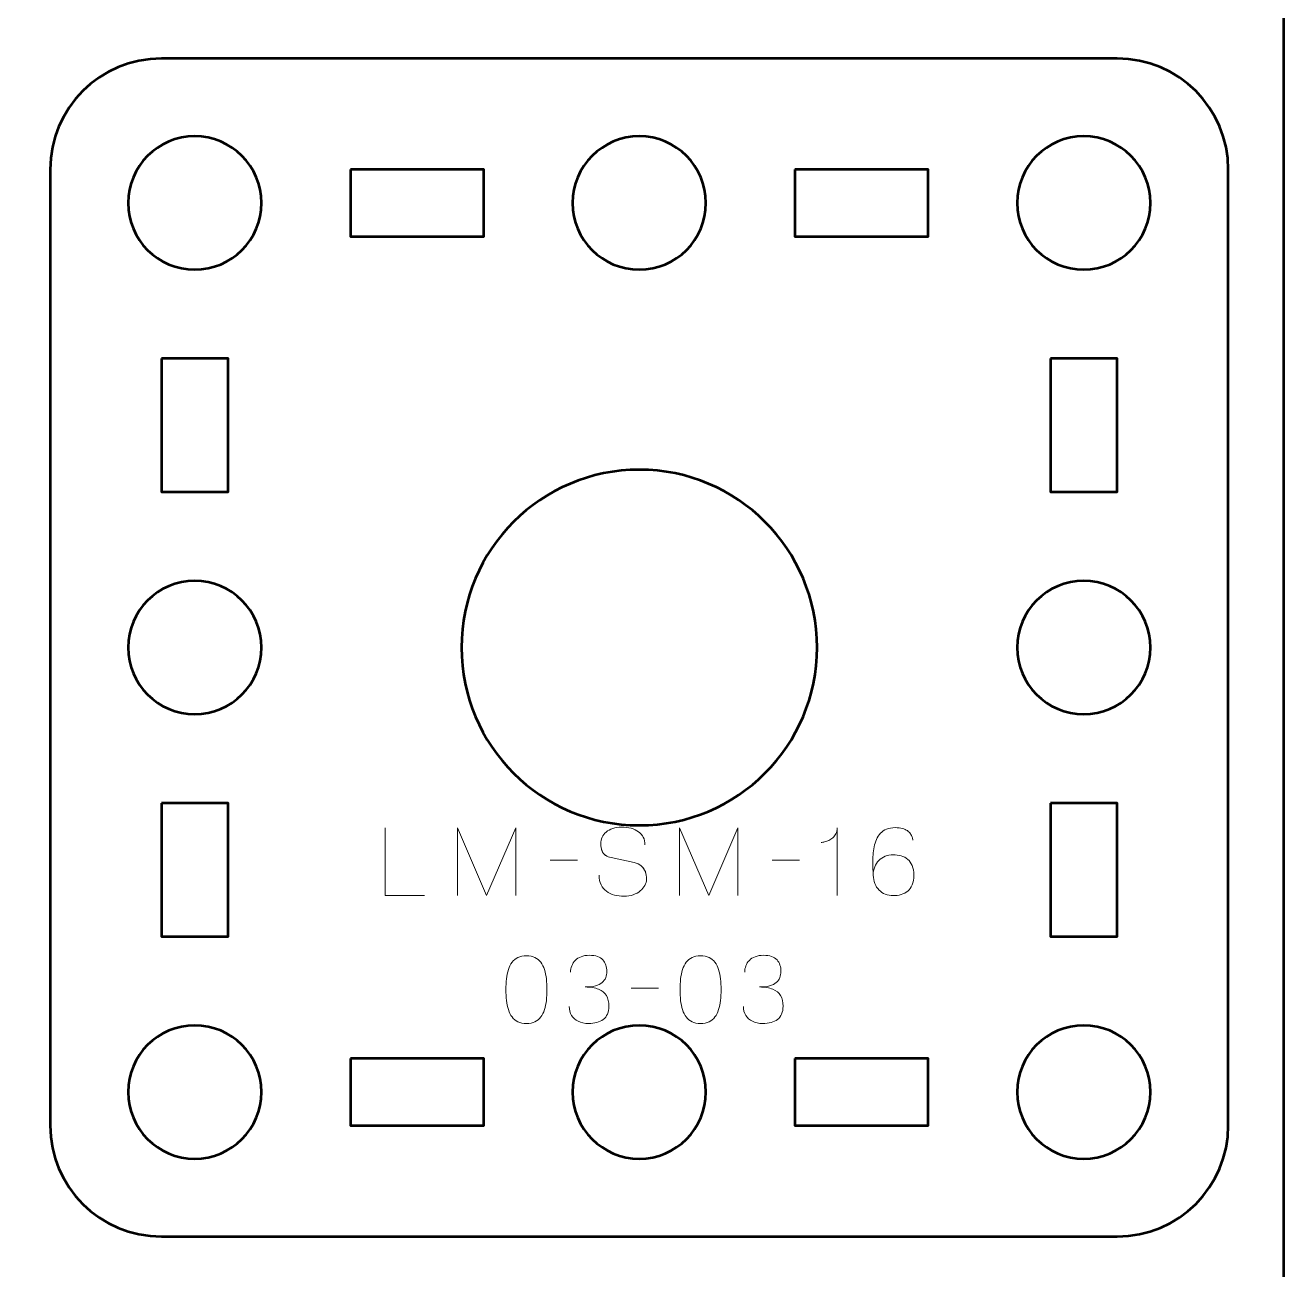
# Model space of a CAD drawing. Header units: centimetres. Extents: x -21 to 0, y -29.7 to 0.
# Drawn here: x -5.66 to 0, y -11.55 to -5.95 of the extents above; entities that cross this region are included whole.
import ezdxf

# ---------------------------------------------------------------- set-up
doc = ezdxf.new("R2010")
doc.units = ezdxf.units.CM
doc.header["$MEASUREMENT"] = 0
doc.layers.add('Layer 1', color=7, linetype='Continuous')

msp = doc.modelspace()

# ---------------------------------------------------------------- linework, layer by layer
at = {"layer": 'Layer 1', "color": 22, "lineweight": 53}
msp.add_open_spline([(-21.00003, -29.19995), (-21.00003, -29.19995), (-21.00003, -0.49992), (-21.00003, -0.49992), (-21.00003, -0.49992), (-21.00003, -0.22295), (-20.77694, 0.00004), (-20.49994, 0.00004), (-20.49994, 0.00004), (-20.49994, 0.00004), (-0.50008, 0.00004), (-0.50008, 0.00004), (-0.50008, 0.00004), (-0.22294, 0.00004), (0.00002, -0.22295), (0.00002, -0.49992), (0.00002, -0.49992), (0.00002, -0.49992), (0.00002, -29.19995), (0.00002, -29.19995), (0.00002, -29.19995), (0.00002, -29.47695), (-0.22294, -29.70004), (-0.50008, -29.70004), (-0.50008, -29.70004), (-0.50008, -29.70004), (-20.49994, -29.70004), (-20.49994, -29.70004), (-20.49994, -29.70004), (-20.77694, -29.70004), (-21.00003, -29.47695), (-21.00003, -29.19995)], degree=3, knots=[0, 0, 0, 0, 0.125, 0.125, 0.125, 0.125, 0.25, 0.25, 0.25, 0.25, 0.375, 0.375, 0.375, 0.375, 0.5, 0.5, 0.5, 0.5, 0.625, 0.625, 0.625, 0.625, 0.75, 0.75, 0.75, 0.75, 0.875, 0.875, 0.875, 0.875, 1, 1, 1, 1], dxfattribs=at)
at = {"layer": 'Layer 1', "color": 114, "lineweight": 53}
msp.add_open_spline([(-5.04995, -6.09994), (-5.04995, -6.09994), (-0.75006, -6.09994), (-0.75006, -6.09994), (-0.75006, -6.09994), (-0.47306, -6.09994), (-0.24996, -6.32303), (-0.24996, -6.60003), (-0.24996, -6.60003), (-0.24996, -6.60003), (-0.24996, -10.89989), (-0.24996, -10.89989), (-0.24996, -10.89989), (-0.24996, -11.17703), (-0.47306, -11.39999), (-0.75006, -11.39999), (-0.75006, -11.39999), (-0.75006, -11.39999), (-5.04995, -11.39999), (-5.04995, -11.39999), (-5.04995, -11.39999), (-5.32695, -11.39999), (-5.55005, -11.17703), (-5.55005, -10.89989), (-5.55005, -10.89989), (-5.55005, -10.89989), (-5.55005, -6.60003), (-5.55005, -6.60003), (-5.55005, -6.60003), (-5.55005, -6.32303), (-5.32695, -6.09994), (-5.04995, -6.09994)], degree=3, knots=[0, 0, 0, 0, 0.125, 0.125, 0.125, 0.125, 0.25, 0.25, 0.25, 0.25, 0.375, 0.375, 0.375, 0.375, 0.5, 0.5, 0.5, 0.5, 0.625, 0.625, 0.625, 0.625, 0.75, 0.75, 0.75, 0.75, 0.875, 0.875, 0.875, 0.875, 1, 1, 1, 1], dxfattribs=at)
at = {"layer": 'Layer 1', "lineweight": 53}
for points in [[(-4.59994, -6.74997), (-4.59994, -6.91574), (-4.73432, -7.04997), (-4.89995, -7.04997), (-4.89995, -7.04997), (-5.06572, -7.04997), (-5.19995, -6.91574), (-5.19995, -6.74997), (-5.19995, -6.74997), (-5.19995, -6.5843), (-5.06572, -6.44996), (-4.89995, -6.44996), (-4.89995, -6.44996), (-4.73432, -6.44996), (-4.59994, -6.5843), (-4.59994, -6.74997)], [(-2.60002, -6.74997), (-2.60002, -6.91574), (-2.73436, -7.04997), (-2.90001, -7.04997), (-2.90001, -7.04997), (-3.06564, -7.04997), (-3.20002, -6.91574), (-3.20002, -6.74997), (-3.20002, -6.74997), (-3.20002, -6.5843), (-3.06564, -6.44996), (-2.90001, -6.44996), (-2.90001, -6.44996), (-2.73436, -6.44996), (-2.60002, -6.5843), (-2.60002, -6.74997)], [(-0.60005, -6.74997), (-0.60005, -6.91574), (-0.73429, -7.04997), (-0.90006, -7.04997), (-0.90006, -7.04997), (-1.06572, -7.04997), (-1.20006, -6.91574), (-1.20006, -6.74997), (-1.20006, -6.74997), (-1.20006, -6.5843), (-1.06572, -6.44996), (-0.90006, -6.44996), (-0.90006, -6.44996), (-0.73429, -6.44996), (-0.60005, -6.5843), (-0.60005, -6.74997)], [(-4.20004, -6.60003), (-4.20004, -6.60003), (-3.60003, -6.60003), (-3.60003, -6.60003), (-3.60003, -6.60003), (-3.60003, -6.60003), (-3.60003, -6.90004), (-3.60003, -6.90004), (-3.60003, -6.90004), (-3.60003, -6.90004), (-4.20004, -6.90004), (-4.20004, -6.90004), (-4.20004, -6.90004), (-4.20004, -6.90004), (-4.20004, -6.60003), (-4.20004, -6.60003)], [(-2.19997, -6.60003), (-2.19997, -6.60003), (-1.59997, -6.60003), (-1.59997, -6.60003), (-1.59997, -6.60003), (-1.59997, -6.60003), (-1.59997, -6.90004), (-1.59997, -6.90004), (-1.59997, -6.90004), (-1.59997, -6.90004), (-2.19997, -6.90004), (-2.19997, -6.90004), (-2.19997, -6.90004), (-2.19997, -6.90004), (-2.19997, -6.60003), (-2.19997, -6.60003)], [(-5.05002, -7.44998), (-5.05002, -7.44998), (-4.75002, -7.44998), (-4.75002, -7.44998), (-4.75002, -7.44998), (-4.75002, -7.44998), (-4.75002, -8.04999), (-4.75002, -8.04999), (-4.75002, -8.04999), (-4.75002, -8.04999), (-5.05002, -8.04999), (-5.05002, -8.04999), (-5.05002, -8.04999), (-5.05002, -8.04999), (-5.05002, -7.44998), (-5.05002, -7.44998)], [(-1.04999, -7.44998), (-1.04999, -7.44998), (-0.74998, -7.44998), (-0.74998, -7.44998), (-0.74998, -7.44998), (-0.74998, -7.44998), (-0.74998, -8.04999), (-0.74998, -8.04999), (-0.74998, -8.04999), (-0.74998, -8.04999), (-1.04999, -8.04999), (-1.04999, -8.04999), (-1.04999, -8.04999), (-1.04999, -8.04999), (-1.04999, -7.44998), (-1.04999, -7.44998)], [(-2.10001, -8.75003), (-2.10001, -9.19171), (-2.45825, -9.55003), (-2.90001, -9.55003), (-2.90001, -9.55003), (-3.34169, -9.55003), (-3.70003, -9.19171), (-3.70003, -8.75003), (-3.70003, -8.75003), (-3.70003, -8.30798), (-3.34169, -7.95003), (-2.90001, -7.95003), (-2.90001, -7.95003), (-2.45825, -7.95003), (-2.10001, -8.30798), (-2.10001, -8.75003)], [(-4.59994, -8.75004), (-4.59994, -8.91567), (-4.73432, -9.05004), (-4.89995, -9.05004), (-4.89995, -9.05004), (-5.06572, -9.05004), (-5.19995, -8.91567), (-5.19995, -8.75004), (-5.19995, -8.75004), (-5.19995, -8.58427), (-5.06572, -8.45004), (-4.89995, -8.45004), (-4.89995, -8.45004), (-4.73432, -8.45004), (-4.59994, -8.58427), (-4.59994, -8.75004)], [(-0.60005, -8.75004), (-0.60005, -8.91567), (-0.73429, -9.05004), (-0.90006, -9.05004), (-0.90006, -9.05004), (-1.06572, -9.05004), (-1.20006, -8.91567), (-1.20006, -8.75004), (-1.20006, -8.75004), (-1.20006, -8.58427), (-1.06572, -8.45004), (-0.90006, -8.45004), (-0.90006, -8.45004), (-0.73429, -8.45004), (-0.60005, -8.58427), (-0.60005, -8.75004)], [(-5.05002, -9.44995), (-5.05002, -9.44995), (-4.75002, -9.44995), (-4.75002, -9.44995), (-4.75002, -9.44995), (-4.75002, -9.44995), (-4.75002, -10.04995), (-4.75002, -10.04995), (-4.75002, -10.04995), (-4.75002, -10.04995), (-5.05002, -10.04995), (-5.05002, -10.04995), (-5.05002, -10.04995), (-5.05002, -10.04995), (-5.05002, -9.44995), (-5.05002, -9.44995)], [(-1.04999, -9.44995), (-1.04999, -9.44995), (-0.74998, -9.44995), (-0.74998, -9.44995), (-0.74998, -9.44995), (-0.74998, -9.44995), (-0.74998, -10.04995), (-0.74998, -10.04995), (-0.74998, -10.04995), (-0.74998, -10.04995), (-1.04999, -10.04995), (-1.04999, -10.04995), (-1.04999, -10.04995), (-1.04999, -10.04995), (-1.04999, -9.44995), (-1.04999, -9.44995)], [(-4.59994, -10.74997), (-4.59994, -10.91563), (-4.73432, -11.04996), (-4.89995, -11.04996), (-4.89995, -11.04996), (-5.06572, -11.04996), (-5.19995, -10.91563), (-5.19995, -10.74997), (-5.19995, -10.74997), (-5.19995, -10.58434), (-5.06572, -10.44997), (-4.89995, -10.44997), (-4.89995, -10.44997), (-4.73432, -10.44997), (-4.59994, -10.58434), (-4.59994, -10.74997)], [(-2.60002, -10.74997), (-2.60002, -10.91563), (-2.73436, -11.04996), (-2.90001, -11.04996), (-2.90001, -11.04996), (-3.06564, -11.04996), (-3.20002, -10.91563), (-3.20002, -10.74997), (-3.20002, -10.74997), (-3.20002, -10.58434), (-3.06564, -10.44997), (-2.90001, -10.44997), (-2.90001, -10.44997), (-2.73436, -10.44997), (-2.60002, -10.58434), (-2.60002, -10.74997)], [(-0.60005, -10.74997), (-0.60005, -10.91563), (-0.73429, -11.04996), (-0.90006, -11.04996), (-0.90006, -11.04996), (-1.06572, -11.04996), (-1.20006, -10.91563), (-1.20006, -10.74997), (-1.20006, -10.74997), (-1.20006, -10.58434), (-1.06572, -10.44997), (-0.90006, -10.44997), (-0.90006, -10.44997), (-0.73429, -10.44997), (-0.60005, -10.58434), (-0.60005, -10.74997)], [(-4.20004, -10.5999), (-4.20004, -10.5999), (-3.60003, -10.5999), (-3.60003, -10.5999), (-3.60003, -10.5999), (-3.60003, -10.5999), (-3.60003, -10.89989), (-3.60003, -10.89989), (-3.60003, -10.89989), (-3.60003, -10.89989), (-4.20004, -10.89989), (-4.20004, -10.89989), (-4.20004, -10.89989), (-4.20004, -10.89989), (-4.20004, -10.5999), (-4.20004, -10.5999)], [(-2.19997, -10.5999), (-2.19997, -10.5999), (-1.59997, -10.5999), (-1.59997, -10.5999), (-1.59997, -10.5999), (-1.59997, -10.5999), (-1.59997, -10.89989), (-1.59997, -10.89989), (-1.59997, -10.89989), (-1.59997, -10.89989), (-2.19997, -10.89989), (-2.19997, -10.89989), (-2.19997, -10.89989), (-2.19997, -10.89989), (-2.19997, -10.5999), (-2.19997, -10.5999)]]:
    msp.add_open_spline(points, degree=3, knots=[0, 0, 0, 0, 0.25, 0.25, 0.25, 0.25, 0.5, 0.5, 0.5, 0.5, 0.75, 0.75, 0.75, 0.75, 1, 1, 1, 1], dxfattribs=at)
at = {"layer": 'Layer 1', "color": 30, "lineweight": 9}
for points, knots in [([(-3.86563, -9.8664), (-3.86563, -9.8664), (-4.04385, -9.8664), (-4.04385, -9.8664), (-4.04385, -9.8664), (-4.04385, -9.8664), (-4.04385, -9.56118), (-4.04385, -9.56118), (-4.04385, -9.56118), (-4.04385, -9.56118), (-4.04385, -9.8664), (-4.04385, -9.8664), (-4.04385, -9.8664), (-4.04385, -9.8664), (-3.86563, -9.8664), (-3.86563, -9.8664)], [0, 0, 0, 0, 0.25, 0.25, 0.25, 0.25, 0.5, 0.5, 0.5, 0.5, 0.75, 0.75, 0.75, 0.75, 1, 1, 1, 1]), ([(-3.71789, -9.8664), (-3.71789, -9.8664), (-3.71789, -9.56118), (-3.71789, -9.56118), (-3.71789, -9.56118), (-3.71789, -9.56118), (-3.58666, -9.8664), (-3.58666, -9.8664), (-3.58666, -9.8664), (-3.58666, -9.8664), (-3.455, -9.56118), (-3.455, -9.56118), (-3.455, -9.56118), (-3.455, -9.56118), (-3.455, -9.8664), (-3.455, -9.8664), (-3.455, -9.8664), (-3.455, -9.8664), (-3.455, -9.56118), (-3.455, -9.56118), (-3.455, -9.56118), (-3.455, -9.56118), (-3.58666, -9.8664), (-3.58666, -9.8664), (-3.58666, -9.8664), (-3.58666, -9.8664), (-3.71789, -9.56118), (-3.71789, -9.56118), (-3.71789, -9.56118), (-3.71789, -9.56118), (-3.71789, -9.8664), (-3.71789, -9.8664)], [0, 0, 0, 0, 0.125, 0.125, 0.125, 0.125, 0.25, 0.25, 0.25, 0.25, 0.375, 0.375, 0.375, 0.375, 0.5, 0.5, 0.5, 0.5, 0.625, 0.625, 0.625, 0.625, 0.75, 0.75, 0.75, 0.75, 0.875, 0.875, 0.875, 0.875, 1, 1, 1, 1]), ([(-3.08078, -9.77411), (-3.08064, -9.79098), (-3.07768, -9.80544), (-3.07175, -9.81751), (-3.07175, -9.81751), (-3.06589, -9.8295), (-3.05771, -9.83931), (-3.04741, -9.84693), (-3.04741, -9.84693), (-3.03704, -9.85448), (-3.02511, -9.86005), (-3.01164, -9.86365), (-3.01164, -9.86365), (-2.99823, -9.86718), (-2.98384, -9.86894), (-2.9686, -9.86894), (-2.9686, -9.86894), (-2.95322, -9.86887), (-2.93939, -9.86661), (-2.92704, -9.86231), (-2.92704, -9.86231), (-2.91476, -9.858), (-2.90425, -9.85222), (-2.89543, -9.84495), (-2.89543, -9.84495), (-2.88668, -9.83768), (-2.87991, -9.82957), (-2.87511, -9.82054), (-2.87511, -9.82054), (-2.87031, -9.81151), (-2.86777, -9.80227), (-2.86742, -9.79274), (-2.86742, -9.79274), (-2.867, -9.78025), (-2.86883, -9.76882), (-2.87285, -9.75852), (-2.87285, -9.75852), (-2.87688, -9.74822), (-2.88309, -9.73961), (-2.89148, -9.73256), (-2.89148, -9.73256), (-2.89981, -9.7255), (-2.91032, -9.72056), (-2.92288, -9.71781), (-2.92288, -9.71781), (-2.92288, -9.71781), (-3.02659, -9.69537), (-3.02659, -9.69537), (-3.02659, -9.69537), (-3.03633, -9.69333), (-3.04473, -9.68987), (-3.05164, -9.68507), (-3.05164, -9.68507), (-3.05856, -9.68021), (-3.06392, -9.6735), (-3.06759, -9.66489), (-3.06759, -9.66489), (-3.07126, -9.65636), (-3.07316, -9.64549), (-3.07316, -9.6323), (-3.07316, -9.6323), (-3.07316, -9.62228), (-3.07111, -9.61283), (-3.06695, -9.60394), (-3.06695, -9.60394), (-3.06286, -9.59505), (-3.05679, -9.58721), (-3.04882, -9.5803), (-3.04882, -9.5803), (-3.04085, -9.57346), (-3.03097, -9.56809), (-3.01926, -9.56421), (-3.01926, -9.56421), (-3.00747, -9.56026), (-2.994, -9.55829), (-2.97876, -9.55822), (-2.97876, -9.55822), (-2.96345, -9.55822), (-2.94941, -9.55998), (-2.93657, -9.56351), (-2.93657, -9.56351), (-2.9238, -9.56704), (-2.91272, -9.57212), (-2.90341, -9.57889), (-2.90341, -9.57889), (-2.89409, -9.58566), (-2.8869, -9.59399), (-2.88196, -9.60372), (-2.88196, -9.60372), (-2.87702, -9.61353), (-2.87469, -9.62475), (-2.87504, -9.63738), (-2.87504, -9.63738), (-2.87469, -9.62475), (-2.87702, -9.61353), (-2.88196, -9.60372), (-2.88196, -9.60372), (-2.8869, -9.59399), (-2.89409, -9.58566), (-2.90341, -9.57889), (-2.90341, -9.57889), (-2.91272, -9.57212), (-2.9238, -9.56704), (-2.93657, -9.56351), (-2.93657, -9.56351), (-2.94941, -9.55998), (-2.96345, -9.55822), (-2.97876, -9.55822), (-2.97876, -9.55822), (-2.994, -9.55829), (-3.00747, -9.56026), (-3.01926, -9.56421), (-3.01926, -9.56421), (-3.03097, -9.56809), (-3.04085, -9.57346), (-3.04882, -9.5803), (-3.04882, -9.5803), (-3.05679, -9.58721), (-3.06286, -9.59505), (-3.06695, -9.60394), (-3.06695, -9.60394), (-3.07111, -9.61283), (-3.07316, -9.62228), (-3.07316, -9.6323), (-3.07316, -9.6323), (-3.07316, -9.64549), (-3.07133, -9.65636), (-3.0678, -9.66482), (-3.0678, -9.66482), (-3.0642, -9.67336), (-3.05891, -9.67999), (-3.05199, -9.68486), (-3.05199, -9.68486), (-3.04508, -9.68966), (-3.03661, -9.69319), (-3.02659, -9.69537), (-3.02659, -9.69537), (-3.02659, -9.69537), (-2.92288, -9.71781), (-2.92288, -9.71781), (-2.92288, -9.71781), (-2.91004, -9.72056), (-2.89945, -9.7255), (-2.89113, -9.73256), (-2.89113, -9.73256), (-2.88273, -9.73961), (-2.87659, -9.74822), (-2.87264, -9.75852), (-2.87264, -9.75852), (-2.86876, -9.76882), (-2.867, -9.78025), (-2.86742, -9.79274), (-2.86742, -9.79274), (-2.86777, -9.80227), (-2.87031, -9.81151), (-2.87511, -9.82054), (-2.87511, -9.82054), (-2.87991, -9.82957), (-2.88668, -9.83768), (-2.89543, -9.84495), (-2.89543, -9.84495), (-2.90425, -9.85222), (-2.91476, -9.858), (-2.92704, -9.86231), (-2.92704, -9.86231), (-2.93939, -9.86661), (-2.95322, -9.86887), (-2.9686, -9.86894), (-2.9686, -9.86894), (-2.98384, -9.86894), (-2.99823, -9.86718), (-3.01164, -9.86365), (-3.01164, -9.86365), (-3.02511, -9.86005), (-3.03704, -9.85448), (-3.04741, -9.84693), (-3.04741, -9.84693), (-3.05771, -9.83931), (-3.06589, -9.8295), (-3.07175, -9.81751), (-3.07175, -9.81751), (-3.07768, -9.80544), (-3.08064, -9.79098), (-3.08078, -9.77411)], [0, 0, 0, 0, 0.0217391, 0.0217391, 0.0217391, 0.0217391, 0.0434783, 0.0434783, 0.0434783, 0.0434783, 0.0652174, 0.0652174, 0.0652174, 0.0652174, 0.0869565, 0.0869565, 0.0869565, 0.0869565, 0.1086957, 0.1086957, 0.1086957, 0.1086957, 0.1304348, 0.1304348, 0.1304348, 0.1304348, 0.1521739, 0.1521739, 0.1521739, 0.1521739, 0.173913, 0.173913, 0.173913, 0.173913, 0.1956522, 0.1956522, 0.1956522, 0.1956522, 0.2173913, 0.2173913, 0.2173913, 0.2173913, 0.2391304, 0.2391304, 0.2391304, 0.2391304, 0.2608696, 0.2608696, 0.2608696, 0.2608696, 0.2826087, 0.2826087, 0.2826087, 0.2826087, 0.3043478, 0.3043478, 0.3043478, 0.3043478, 0.326087, 0.326087, 0.326087, 0.326087, 0.3478261, 0.3478261, 0.3478261, 0.3478261, 0.3695652, 0.3695652, 0.3695652, 0.3695652, 0.3913043, 0.3913043, 0.3913043, 0.3913043, 0.4130435, 0.4130435, 0.4130435, 0.4130435, 0.4347826, 0.4347826, 0.4347826, 0.4347826, 0.4565217, 0.4565217, 0.4565217, 0.4565217, 0.4782609, 0.4782609, 0.4782609, 0.4782609, 0.5, 0.5, 0.5, 0.5, 0.5217391, 0.5217391, 0.5217391, 0.5217391, 0.5434783, 0.5434783, 0.5434783, 0.5434783, 0.5652174, 0.5652174, 0.5652174, 0.5652174, 0.5869565, 0.5869565, 0.5869565, 0.5869565, 0.6086957, 0.6086957, 0.6086957, 0.6086957, 0.6304348, 0.6304348, 0.6304348, 0.6304348, 0.6521739, 0.6521739, 0.6521739, 0.6521739, 0.673913, 0.673913, 0.673913, 0.673913, 0.6956522, 0.6956522, 0.6956522, 0.6956522, 0.7173913, 0.7173913, 0.7173913, 0.7173913, 0.7391304, 0.7391304, 0.7391304, 0.7391304, 0.7608696, 0.7608696, 0.7608696, 0.7608696, 0.7826087, 0.7826087, 0.7826087, 0.7826087, 0.8043478, 0.8043478, 0.8043478, 0.8043478, 0.826087, 0.826087, 0.826087, 0.826087, 0.8478261, 0.8478261, 0.8478261, 0.8478261, 0.8695652, 0.8695652, 0.8695652, 0.8695652, 0.8913043, 0.8913043, 0.8913043, 0.8913043, 0.9130435, 0.9130435, 0.9130435, 0.9130435, 0.9347826, 0.9347826, 0.9347826, 0.9347826, 0.9565217, 0.9565217, 0.9565217, 0.9565217, 0.9782609, 0.9782609, 0.9782609, 0.9782609, 1, 1, 1, 1]), ([(-2.71883, -9.8664), (-2.71883, -9.8664), (-2.71883, -9.56118), (-2.71883, -9.56118), (-2.71883, -9.56118), (-2.71883, -9.56118), (-2.5876, -9.8664), (-2.5876, -9.8664), (-2.5876, -9.8664), (-2.5876, -9.8664), (-2.45594, -9.56118), (-2.45594, -9.56118), (-2.45594, -9.56118), (-2.45594, -9.56118), (-2.45594, -9.8664), (-2.45594, -9.8664), (-2.45594, -9.8664), (-2.45594, -9.8664), (-2.45594, -9.56118), (-2.45594, -9.56118), (-2.45594, -9.56118), (-2.45594, -9.56118), (-2.5876, -9.8664), (-2.5876, -9.8664), (-2.5876, -9.8664), (-2.5876, -9.8664), (-2.71883, -9.56118), (-2.71883, -9.56118), (-2.71883, -9.56118), (-2.71883, -9.56118), (-2.71883, -9.8664), (-2.71883, -9.8664)], [0, 0, 0, 0, 0.125, 0.125, 0.125, 0.125, 0.25, 0.25, 0.25, 0.25, 0.375, 0.375, 0.375, 0.375, 0.5, 0.5, 0.5, 0.5, 0.625, 0.625, 0.625, 0.625, 0.75, 0.75, 0.75, 0.75, 0.875, 0.875, 0.875, 0.875, 1, 1, 1, 1]), ([(-2.00975, -9.8664), (-2.00975, -9.8664), (-2.00975, -9.56118), (-2.00975, -9.56118), (-2.00975, -9.56118), (-2.00982, -9.57155), (-2.01166, -9.58044), (-2.01519, -9.58785), (-2.01519, -9.58785), (-2.01864, -9.59533), (-2.02323, -9.60147), (-2.02887, -9.6064), (-2.02887, -9.6064), (-2.03452, -9.61134), (-2.04059, -9.61529), (-2.04708, -9.61826), (-2.04708, -9.61826), (-2.05357, -9.62115), (-2.05985, -9.62334), (-2.06592, -9.62468), (-2.06592, -9.62468), (-2.07205, -9.62609), (-2.07728, -9.62694), (-2.08172, -9.62722), (-2.08172, -9.62722), (-2.07728, -9.62694), (-2.07205, -9.62609), (-2.06592, -9.62468), (-2.06592, -9.62468), (-2.05985, -9.62334), (-2.05357, -9.62115), (-2.04708, -9.61826), (-2.04708, -9.61826), (-2.04059, -9.61529), (-2.03452, -9.61134), (-2.02887, -9.6064), (-2.02887, -9.6064), (-2.02323, -9.60147), (-2.01864, -9.59533), (-2.01519, -9.58785), (-2.01519, -9.58785), (-2.01166, -9.58044), (-2.00982, -9.57155), (-2.00975, -9.56118), (-2.00975, -9.56118), (-2.00975, -9.56118), (-2.00975, -9.8664), (-2.00975, -9.8664)], [0, 0, 0, 0, 0.0833333, 0.0833333, 0.0833333, 0.0833333, 0.1666667, 0.1666667, 0.1666667, 0.1666667, 0.25, 0.25, 0.25, 0.25, 0.3333333, 0.3333333, 0.3333333, 0.3333333, 0.4166667, 0.4166667, 0.4166667, 0.4166667, 0.5, 0.5, 0.5, 0.5, 0.5833333, 0.5833333, 0.5833333, 0.5833333, 0.6666667, 0.6666667, 0.6666667, 0.6666667, 0.75, 0.75, 0.75, 0.75, 0.8333333, 0.8333333, 0.8333333, 0.8333333, 0.9166667, 0.9166667, 0.9166667, 0.9166667, 1, 1, 1, 1]), ([(-1.84762, -9.77454), (-1.84755, -9.76071), (-1.8453, -9.74822), (-1.84078, -9.73693), (-1.84078, -9.73693), (-1.83634, -9.72571), (-1.83006, -9.71605), (-1.82194, -9.70793), (-1.82194, -9.70793), (-1.8139, -9.69989), (-1.80437, -9.69368), (-1.79351, -9.68931), (-1.79351, -9.68931), (-1.78264, -9.68493), (-1.77072, -9.68275), (-1.75788, -9.68267), (-1.75788, -9.68267), (-1.74497, -9.6826), (-1.7329, -9.68423), (-1.72168, -9.68747), (-1.72168, -9.68747), (-1.71046, -9.69065), (-1.70066, -9.69587), (-1.69212, -9.70307), (-1.69212, -9.70307), (-1.68358, -9.71019), (-1.67688, -9.71965), (-1.67208, -9.73143), (-1.67208, -9.73143), (-1.66729, -9.74321), (-1.66482, -9.75753), (-1.66475, -9.77454), (-1.66475, -9.77454), (-1.66482, -9.79154), (-1.66729, -9.80586), (-1.67208, -9.81765), (-1.67208, -9.81765), (-1.67688, -9.82943), (-1.68358, -9.83888), (-1.69212, -9.84601), (-1.69212, -9.84601), (-1.70066, -9.85321), (-1.71046, -9.85843), (-1.72168, -9.8616), (-1.72168, -9.8616), (-1.7329, -9.86485), (-1.74497, -9.86647), (-1.75788, -9.8664), (-1.75788, -9.8664), (-1.77072, -9.86633), (-1.7825, -9.86414), (-1.7933, -9.85977), (-1.7933, -9.85977), (-1.80402, -9.85539), (-1.81333, -9.84918), (-1.82131, -9.84107), (-1.82131, -9.84107), (-1.82928, -9.83303), (-1.83556, -9.82336), (-1.84007, -9.81207), (-1.84007, -9.81207), (-1.84466, -9.80085), (-1.84713, -9.78837), (-1.84762, -9.77454), (-1.84762, -9.77454), (-1.84791, -9.76755), (-1.84826, -9.75923), (-1.84875, -9.74956), (-1.84875, -9.74956), (-1.84925, -9.73982), (-1.84953, -9.72924), (-1.8496, -9.71788), (-1.8496, -9.71788), (-1.84967, -9.70645), (-1.84932, -9.69467), (-1.8484, -9.6826), (-1.8484, -9.6826), (-1.84755, -9.67047), (-1.84586, -9.65854), (-1.84339, -9.64676), (-1.84339, -9.64676), (-1.84092, -9.63505), (-1.83739, -9.62397), (-1.83274, -9.6136), (-1.83274, -9.6136), (-1.82808, -9.60323), (-1.82208, -9.59406), (-1.81467, -9.58608), (-1.81467, -9.58608), (-1.8072, -9.57811), (-1.79809, -9.57183), (-1.7873, -9.56725), (-1.7873, -9.56725), (-1.7765, -9.56273), (-1.76373, -9.5604), (-1.74899, -9.56033), (-1.74899, -9.56033), (-1.73615, -9.5604), (-1.72528, -9.56167), (-1.71625, -9.56414), (-1.71625, -9.56414), (-1.70722, -9.56661), (-1.69981, -9.56993), (-1.69388, -9.57402), (-1.69388, -9.57402), (-1.68803, -9.57818), (-1.68337, -9.5827), (-1.67999, -9.58771), (-1.67999, -9.58771), (-1.6766, -9.59265), (-1.67406, -9.59766), (-1.67251, -9.60267), (-1.67251, -9.60267), (-1.67088, -9.60767), (-1.66983, -9.61233), (-1.6694, -9.61664), (-1.6694, -9.61664), (-1.66983, -9.61233), (-1.67088, -9.60767), (-1.67251, -9.60267), (-1.67251, -9.60267), (-1.67406, -9.59766), (-1.6766, -9.59265), (-1.67999, -9.58771), (-1.67999, -9.58771), (-1.68337, -9.5827), (-1.68803, -9.57818), (-1.69388, -9.57402), (-1.69388, -9.57402), (-1.69981, -9.56993), (-1.70722, -9.56661), (-1.71625, -9.56414), (-1.71625, -9.56414), (-1.72528, -9.56167), (-1.73615, -9.5604), (-1.74899, -9.56033), (-1.74899, -9.56033), (-1.76373, -9.5604), (-1.7765, -9.56273), (-1.7873, -9.56725), (-1.7873, -9.56725), (-1.79809, -9.57183), (-1.8072, -9.57811), (-1.81467, -9.58608), (-1.81467, -9.58608), (-1.82208, -9.59406), (-1.82808, -9.60323), (-1.83274, -9.6136), (-1.83274, -9.6136), (-1.83739, -9.62397), (-1.84092, -9.63505), (-1.84339, -9.64676), (-1.84339, -9.64676), (-1.84586, -9.65854), (-1.84755, -9.67047), (-1.8484, -9.6826), (-1.8484, -9.6826), (-1.84932, -9.69467), (-1.84967, -9.70645), (-1.8496, -9.71788), (-1.8496, -9.71788), (-1.84953, -9.72924), (-1.84925, -9.73982), (-1.84875, -9.74956), (-1.84875, -9.74956), (-1.84826, -9.75923), (-1.84791, -9.76755), (-1.84762, -9.77454), (-1.84762, -9.77454), (-1.84713, -9.78837), (-1.84466, -9.80085), (-1.84007, -9.81207), (-1.84007, -9.81207), (-1.83556, -9.82336), (-1.82928, -9.83303), (-1.82131, -9.84107), (-1.82131, -9.84107), (-1.81333, -9.84918), (-1.80402, -9.85539), (-1.7933, -9.85977), (-1.7933, -9.85977), (-1.7825, -9.86414), (-1.77072, -9.86633), (-1.75788, -9.8664), (-1.75788, -9.8664), (-1.74497, -9.86647), (-1.7329, -9.86485), (-1.72168, -9.8616), (-1.72168, -9.8616), (-1.71046, -9.85843), (-1.70066, -9.85321), (-1.69212, -9.84601), (-1.69212, -9.84601), (-1.68358, -9.83888), (-1.67688, -9.82943), (-1.67208, -9.81765), (-1.67208, -9.81765), (-1.66729, -9.80586), (-1.66482, -9.79154), (-1.66475, -9.77454), (-1.66475, -9.77454), (-1.66482, -9.75753), (-1.66729, -9.74321), (-1.67208, -9.73143), (-1.67208, -9.73143), (-1.67688, -9.71965), (-1.68358, -9.71019), (-1.69212, -9.70307), (-1.69212, -9.70307), (-1.70066, -9.69587), (-1.71046, -9.69065), (-1.72168, -9.68747), (-1.72168, -9.68747), (-1.7329, -9.68423), (-1.74497, -9.6826), (-1.75788, -9.68267), (-1.75788, -9.68267), (-1.77072, -9.68275), (-1.78264, -9.68493), (-1.79351, -9.68931), (-1.79351, -9.68931), (-1.80437, -9.69368), (-1.8139, -9.69989), (-1.82194, -9.70793), (-1.82194, -9.70793), (-1.83006, -9.71605), (-1.83634, -9.72571), (-1.84078, -9.73693), (-1.84078, -9.73693), (-1.8453, -9.74822), (-1.84755, -9.76071), (-1.84762, -9.77454)], [0, 0, 0, 0, 0.0172414, 0.0172414, 0.0172414, 0.0172414, 0.0344828, 0.0344828, 0.0344828, 0.0344828, 0.0517241, 0.0517241, 0.0517241, 0.0517241, 0.0689655, 0.0689655, 0.0689655, 0.0689655, 0.0862069, 0.0862069, 0.0862069, 0.0862069, 0.1034483, 0.1034483, 0.1034483, 0.1034483, 0.1206897, 0.1206897, 0.1206897, 0.1206897, 0.137931, 0.137931, 0.137931, 0.137931, 0.1551724, 0.1551724, 0.1551724, 0.1551724, 0.1724138, 0.1724138, 0.1724138, 0.1724138, 0.1896552, 0.1896552, 0.1896552, 0.1896552, 0.2068966, 0.2068966, 0.2068966, 0.2068966, 0.2241379, 0.2241379, 0.2241379, 0.2241379, 0.2413793, 0.2413793, 0.2413793, 0.2413793, 0.2586207, 0.2586207, 0.2586207, 0.2586207, 0.2758621, 0.2758621, 0.2758621, 0.2758621, 0.2931034, 0.2931034, 0.2931034, 0.2931034, 0.3103448, 0.3103448, 0.3103448, 0.3103448, 0.3275862, 0.3275862, 0.3275862, 0.3275862, 0.3448276, 0.3448276, 0.3448276, 0.3448276, 0.362069, 0.362069, 0.362069, 0.362069, 0.3793103, 0.3793103, 0.3793103, 0.3793103, 0.3965517, 0.3965517, 0.3965517, 0.3965517, 0.4137931, 0.4137931, 0.4137931, 0.4137931, 0.4310345, 0.4310345, 0.4310345, 0.4310345, 0.4482759, 0.4482759, 0.4482759, 0.4482759, 0.4655172, 0.4655172, 0.4655172, 0.4655172, 0.4827586, 0.4827586, 0.4827586, 0.4827586, 0.5, 0.5, 0.5, 0.5, 0.5172414, 0.5172414, 0.5172414, 0.5172414, 0.5344828, 0.5344828, 0.5344828, 0.5344828, 0.5517241, 0.5517241, 0.5517241, 0.5517241, 0.5689655, 0.5689655, 0.5689655, 0.5689655, 0.5862069, 0.5862069, 0.5862069, 0.5862069, 0.6034483, 0.6034483, 0.6034483, 0.6034483, 0.6206897, 0.6206897, 0.6206897, 0.6206897, 0.637931, 0.637931, 0.637931, 0.637931, 0.6551724, 0.6551724, 0.6551724, 0.6551724, 0.6724138, 0.6724138, 0.6724138, 0.6724138, 0.6896552, 0.6896552, 0.6896552, 0.6896552, 0.7068966, 0.7068966, 0.7068966, 0.7068966, 0.7241379, 0.7241379, 0.7241379, 0.7241379, 0.7413793, 0.7413793, 0.7413793, 0.7413793, 0.7586207, 0.7586207, 0.7586207, 0.7586207, 0.7758621, 0.7758621, 0.7758621, 0.7758621, 0.7931034, 0.7931034, 0.7931034, 0.7931034, 0.8103448, 0.8103448, 0.8103448, 0.8103448, 0.8275862, 0.8275862, 0.8275862, 0.8275862, 0.8448276, 0.8448276, 0.8448276, 0.8448276, 0.862069, 0.862069, 0.862069, 0.862069, 0.8793103, 0.8793103, 0.8793103, 0.8793103, 0.8965517, 0.8965517, 0.8965517, 0.8965517, 0.9137931, 0.9137931, 0.9137931, 0.9137931, 0.9310345, 0.9310345, 0.9310345, 0.9310345, 0.9482759, 0.9482759, 0.9482759, 0.9482759, 0.9655172, 0.9655172, 0.9655172, 0.9655172, 0.9827586, 0.9827586, 0.9827586, 0.9827586, 1, 1, 1, 1]), ([(-3.30091, -9.7068), (-3.30091, -9.7068), (-3.17772, -9.7068), (-3.17772, -9.7068), (-3.17772, -9.7068), (-3.17772, -9.7068), (-3.30091, -9.7068), (-3.30091, -9.7068)], [0, 0, 0, 0, 0.5, 0.5, 0.5, 0.5, 1, 1, 1, 1]), ([(-2.30185, -9.7068), (-2.30185, -9.7068), (-2.17866, -9.7068), (-2.17866, -9.7068), (-2.17866, -9.7068), (-2.17866, -9.7068), (-2.30185, -9.7068), (-2.30185, -9.7068)], [0, 0, 0, 0, 0.5, 0.5, 0.5, 0.5, 1, 1, 1, 1]), ([(-3.21519, -10.36509), (-3.21512, -10.38033), (-3.21159, -10.39359), (-3.20461, -10.40509), (-3.20461, -10.40509), (-3.19762, -10.41652), (-3.18767, -10.42548), (-3.17469, -10.4319), (-3.17469, -10.4319), (-3.16171, -10.43832), (-3.14612, -10.44157), (-3.12798, -10.44171), (-3.12798, -10.44171), (-3.11437, -10.44171), (-3.10202, -10.4403), (-3.0908, -10.43734), (-3.0908, -10.43734), (-3.07965, -10.43437), (-3.07006, -10.42979), (-3.06194, -10.42351), (-3.06194, -10.42351), (-3.05383, -10.41723), (-3.04762, -10.40911), (-3.04318, -10.39924), (-3.04318, -10.39924), (-3.0388, -10.38929), (-3.03662, -10.37736), (-3.03655, -10.36339), (-3.03655, -10.36339), (-3.03647, -10.34477), (-3.04028, -10.32903), (-3.04783, -10.31626), (-3.04783, -10.31626), (-3.05538, -10.30349), (-3.0671, -10.2939), (-3.08283, -10.28734), (-3.08283, -10.28734), (-3.09856, -10.28077), (-3.11874, -10.27746), (-3.14322, -10.27746), (-3.14322, -10.27746), (-3.12495, -10.27753), (-3.10964, -10.27584), (-3.09715, -10.27238), (-3.09715, -10.27238), (-3.08473, -10.26892), (-3.07479, -10.26405), (-3.06731, -10.2577), (-3.06731, -10.2577), (-3.05983, -10.25142), (-3.0544, -10.24394), (-3.05115, -10.23534), (-3.05115, -10.23534), (-3.04783, -10.2268), (-3.04621, -10.21742), (-3.04628, -10.20719), (-3.04628, -10.20719), (-3.04621, -10.19695), (-3.04762, -10.1875), (-3.05044, -10.17875), (-3.05044, -10.17875), (-3.0532, -10.17), (-3.05771, -10.16231), (-3.06385, -10.15575), (-3.06385, -10.15575), (-3.06999, -10.14919), (-3.0781, -10.14404), (-3.08805, -10.14037), (-3.08805, -10.14037), (-3.09807, -10.1367), (-3.11028, -10.13487), (-3.1246, -10.1348), (-3.1246, -10.1348), (-3.13885, -10.13487), (-3.15134, -10.13698), (-3.16192, -10.14108), (-3.16192, -10.14108), (-3.17258, -10.14517), (-3.18132, -10.15074), (-3.18838, -10.15787), (-3.18838, -10.15787), (-3.19536, -10.16499), (-3.20059, -10.17311), (-3.20404, -10.18228), (-3.20404, -10.18228), (-3.20757, -10.19145), (-3.20926, -10.20119), (-3.20926, -10.21142), (-3.20926, -10.21142), (-3.20926, -10.20119), (-3.20757, -10.19145), (-3.20404, -10.18228), (-3.20404, -10.18228), (-3.20059, -10.17311), (-3.19536, -10.16499), (-3.18838, -10.15787), (-3.18838, -10.15787), (-3.18132, -10.15074), (-3.17258, -10.14517), (-3.16192, -10.14108), (-3.16192, -10.14108), (-3.15134, -10.13698), (-3.13885, -10.13487), (-3.1246, -10.1348), (-3.1246, -10.1348), (-3.11028, -10.13487), (-3.09807, -10.1367), (-3.08805, -10.14037), (-3.08805, -10.14037), (-3.0781, -10.14404), (-3.06999, -10.14919), (-3.06385, -10.15575), (-3.06385, -10.15575), (-3.05771, -10.16231), (-3.0532, -10.17), (-3.05044, -10.17875), (-3.05044, -10.17875), (-3.04762, -10.1875), (-3.04621, -10.19695), (-3.04628, -10.20719), (-3.04628, -10.20719), (-3.04621, -10.21742), (-3.04783, -10.2268), (-3.05115, -10.23534), (-3.05115, -10.23534), (-3.0544, -10.24394), (-3.05983, -10.25142), (-3.06731, -10.2577), (-3.06731, -10.2577), (-3.07479, -10.26405), (-3.08473, -10.26892), (-3.09715, -10.27238), (-3.09715, -10.27238), (-3.10964, -10.27584), (-3.12495, -10.27753), (-3.14322, -10.27746), (-3.14322, -10.27746), (-3.11874, -10.27746), (-3.09856, -10.28077), (-3.08283, -10.28734), (-3.08283, -10.28734), (-3.0671, -10.2939), (-3.05538, -10.30349), (-3.04783, -10.31626), (-3.04783, -10.31626), (-3.04028, -10.32903), (-3.03647, -10.34477), (-3.03655, -10.36339), (-3.03655, -10.36339), (-3.03662, -10.37736), (-3.0388, -10.38929), (-3.04318, -10.39924), (-3.04318, -10.39924), (-3.04762, -10.40911), (-3.05383, -10.41723), (-3.06194, -10.42351), (-3.06194, -10.42351), (-3.07006, -10.42979), (-3.07965, -10.43437), (-3.0908, -10.43734), (-3.0908, -10.43734), (-3.10202, -10.4403), (-3.11437, -10.44171), (-3.12798, -10.44171), (-3.12798, -10.44171), (-3.14612, -10.44157), (-3.16171, -10.43832), (-3.17469, -10.4319), (-3.17469, -10.4319), (-3.18767, -10.42548), (-3.19762, -10.41652), (-3.20461, -10.40509), (-3.20461, -10.40509), (-3.21159, -10.39359), (-3.21512, -10.38033), (-3.21519, -10.36509)], [0, 0, 0, 0, 0.0227273, 0.0227273, 0.0227273, 0.0227273, 0.0454545, 0.0454545, 0.0454545, 0.0454545, 0.0681818, 0.0681818, 0.0681818, 0.0681818, 0.0909091, 0.0909091, 0.0909091, 0.0909091, 0.1136364, 0.1136364, 0.1136364, 0.1136364, 0.1363636, 0.1363636, 0.1363636, 0.1363636, 0.1590909, 0.1590909, 0.1590909, 0.1590909, 0.1818182, 0.1818182, 0.1818182, 0.1818182, 0.2045455, 0.2045455, 0.2045455, 0.2045455, 0.2272727, 0.2272727, 0.2272727, 0.2272727, 0.25, 0.25, 0.25, 0.25, 0.2727273, 0.2727273, 0.2727273, 0.2727273, 0.2954545, 0.2954545, 0.2954545, 0.2954545, 0.3181818, 0.3181818, 0.3181818, 0.3181818, 0.3409091, 0.3409091, 0.3409091, 0.3409091, 0.3636364, 0.3636364, 0.3636364, 0.3636364, 0.3863636, 0.3863636, 0.3863636, 0.3863636, 0.4090909, 0.4090909, 0.4090909, 0.4090909, 0.4318182, 0.4318182, 0.4318182, 0.4318182, 0.4545455, 0.4545455, 0.4545455, 0.4545455, 0.4772727, 0.4772727, 0.4772727, 0.4772727, 0.5, 0.5, 0.5, 0.5, 0.5227273, 0.5227273, 0.5227273, 0.5227273, 0.5454545, 0.5454545, 0.5454545, 0.5454545, 0.5681818, 0.5681818, 0.5681818, 0.5681818, 0.5909091, 0.5909091, 0.5909091, 0.5909091, 0.6136364, 0.6136364, 0.6136364, 0.6136364, 0.6363636, 0.6363636, 0.6363636, 0.6363636, 0.6590909, 0.6590909, 0.6590909, 0.6590909, 0.6818182, 0.6818182, 0.6818182, 0.6818182, 0.7045455, 0.7045455, 0.7045455, 0.7045455, 0.7272727, 0.7272727, 0.7272727, 0.7272727, 0.75, 0.75, 0.75, 0.75, 0.7727273, 0.7727273, 0.7727273, 0.7727273, 0.7954545, 0.7954545, 0.7954545, 0.7954545, 0.8181818, 0.8181818, 0.8181818, 0.8181818, 0.8409091, 0.8409091, 0.8409091, 0.8409091, 0.8636364, 0.8636364, 0.8636364, 0.8636364, 0.8863636, 0.8863636, 0.8863636, 0.8863636, 0.9090909, 0.9090909, 0.9090909, 0.9090909, 0.9318182, 0.9318182, 0.9318182, 0.9318182, 0.9545455, 0.9545455, 0.9545455, 0.9545455, 0.9772727, 0.9772727, 0.9772727, 0.9772727, 1, 1, 1, 1]), ([(-2.43161, -10.36509), (-2.43154, -10.38033), (-2.42801, -10.39359), (-2.42103, -10.40509), (-2.42103, -10.40509), (-2.41404, -10.41652), (-2.40409, -10.42548), (-2.39111, -10.4319), (-2.39111, -10.4319), (-2.37813, -10.43832), (-2.36254, -10.44157), (-2.3444, -10.44171), (-2.3444, -10.44171), (-2.33079, -10.44171), (-2.31844, -10.4403), (-2.30722, -10.43734), (-2.30722, -10.43734), (-2.29607, -10.43437), (-2.28648, -10.42979), (-2.27836, -10.42351), (-2.27836, -10.42351), (-2.27025, -10.41723), (-2.26404, -10.40911), (-2.2596, -10.39924), (-2.2596, -10.39924), (-2.25522, -10.38929), (-2.25304, -10.37736), (-2.25297, -10.36339), (-2.25297, -10.36339), (-2.25289, -10.34477), (-2.2567, -10.32903), (-2.26425, -10.31626), (-2.26425, -10.31626), (-2.2718, -10.30349), (-2.28352, -10.2939), (-2.29925, -10.28734), (-2.29925, -10.28734), (-2.31498, -10.28077), (-2.33516, -10.27746), (-2.35964, -10.27746), (-2.35964, -10.27746), (-2.34137, -10.27753), (-2.32606, -10.27584), (-2.31357, -10.27238), (-2.31357, -10.27238), (-2.30115, -10.26892), (-2.29121, -10.26405), (-2.28373, -10.2577), (-2.28373, -10.2577), (-2.27625, -10.25142), (-2.27082, -10.24394), (-2.26757, -10.23534), (-2.26757, -10.23534), (-2.26425, -10.2268), (-2.26263, -10.21742), (-2.2627, -10.20719), (-2.2627, -10.20719), (-2.26263, -10.19695), (-2.26404, -10.1875), (-2.26686, -10.17875), (-2.26686, -10.17875), (-2.26962, -10.17), (-2.27413, -10.16231), (-2.28027, -10.15575), (-2.28027, -10.15575), (-2.28641, -10.14919), (-2.29452, -10.14404), (-2.30447, -10.14037), (-2.30447, -10.14037), (-2.31449, -10.1367), (-2.3267, -10.13487), (-2.34102, -10.1348), (-2.34102, -10.1348), (-2.35527, -10.13487), (-2.36776, -10.13698), (-2.37834, -10.14108), (-2.37834, -10.14108), (-2.389, -10.14517), (-2.39774, -10.15074), (-2.4048, -10.15787), (-2.4048, -10.15787), (-2.41178, -10.16499), (-2.41701, -10.17311), (-2.42046, -10.18228), (-2.42046, -10.18228), (-2.42399, -10.19145), (-2.42568, -10.20119), (-2.42568, -10.21142), (-2.42568, -10.21142), (-2.42568, -10.20119), (-2.42399, -10.19145), (-2.42046, -10.18228), (-2.42046, -10.18228), (-2.41701, -10.17311), (-2.41178, -10.16499), (-2.4048, -10.15787), (-2.4048, -10.15787), (-2.39774, -10.15074), (-2.389, -10.14517), (-2.37834, -10.14108), (-2.37834, -10.14108), (-2.36776, -10.13698), (-2.35527, -10.13487), (-2.34102, -10.1348), (-2.34102, -10.1348), (-2.3267, -10.13487), (-2.31449, -10.1367), (-2.30447, -10.14037), (-2.30447, -10.14037), (-2.29452, -10.14404), (-2.28641, -10.14919), (-2.28027, -10.15575), (-2.28027, -10.15575), (-2.27413, -10.16231), (-2.26962, -10.17), (-2.26686, -10.17875), (-2.26686, -10.17875), (-2.26404, -10.1875), (-2.26263, -10.19695), (-2.2627, -10.20719), (-2.2627, -10.20719), (-2.26263, -10.21742), (-2.26425, -10.2268), (-2.26757, -10.23534), (-2.26757, -10.23534), (-2.27082, -10.24394), (-2.27625, -10.25142), (-2.28373, -10.2577), (-2.28373, -10.2577), (-2.29121, -10.26405), (-2.30115, -10.26892), (-2.31357, -10.27238), (-2.31357, -10.27238), (-2.32606, -10.27584), (-2.34137, -10.27753), (-2.35964, -10.27746), (-2.35964, -10.27746), (-2.33516, -10.27746), (-2.31498, -10.28077), (-2.29925, -10.28734), (-2.29925, -10.28734), (-2.28352, -10.2939), (-2.2718, -10.30349), (-2.26425, -10.31626), (-2.26425, -10.31626), (-2.2567, -10.32903), (-2.25289, -10.34477), (-2.25297, -10.36339), (-2.25297, -10.36339), (-2.25304, -10.37736), (-2.25522, -10.38929), (-2.2596, -10.39924), (-2.2596, -10.39924), (-2.26404, -10.40911), (-2.27025, -10.41723), (-2.27836, -10.42351), (-2.27836, -10.42351), (-2.28648, -10.42979), (-2.29607, -10.43437), (-2.30722, -10.43734), (-2.30722, -10.43734), (-2.31844, -10.4403), (-2.33079, -10.44171), (-2.3444, -10.44171), (-2.3444, -10.44171), (-2.36254, -10.44157), (-2.37813, -10.43832), (-2.39111, -10.4319), (-2.39111, -10.4319), (-2.40409, -10.42548), (-2.41404, -10.41652), (-2.42103, -10.40509), (-2.42103, -10.40509), (-2.42801, -10.39359), (-2.43154, -10.38033), (-2.43161, -10.36509)], [0, 0, 0, 0, 0.0227273, 0.0227273, 0.0227273, 0.0227273, 0.0454545, 0.0454545, 0.0454545, 0.0454545, 0.0681818, 0.0681818, 0.0681818, 0.0681818, 0.0909091, 0.0909091, 0.0909091, 0.0909091, 0.1136364, 0.1136364, 0.1136364, 0.1136364, 0.1363636, 0.1363636, 0.1363636, 0.1363636, 0.1590909, 0.1590909, 0.1590909, 0.1590909, 0.1818182, 0.1818182, 0.1818182, 0.1818182, 0.2045455, 0.2045455, 0.2045455, 0.2045455, 0.2272727, 0.2272727, 0.2272727, 0.2272727, 0.25, 0.25, 0.25, 0.25, 0.2727273, 0.2727273, 0.2727273, 0.2727273, 0.2954545, 0.2954545, 0.2954545, 0.2954545, 0.3181818, 0.3181818, 0.3181818, 0.3181818, 0.3409091, 0.3409091, 0.3409091, 0.3409091, 0.3636364, 0.3636364, 0.3636364, 0.3636364, 0.3863636, 0.3863636, 0.3863636, 0.3863636, 0.4090909, 0.4090909, 0.4090909, 0.4090909, 0.4318182, 0.4318182, 0.4318182, 0.4318182, 0.4545455, 0.4545455, 0.4545455, 0.4545455, 0.4772727, 0.4772727, 0.4772727, 0.4772727, 0.5, 0.5, 0.5, 0.5, 0.5227273, 0.5227273, 0.5227273, 0.5227273, 0.5454545, 0.5454545, 0.5454545, 0.5454545, 0.5681818, 0.5681818, 0.5681818, 0.5681818, 0.5909091, 0.5909091, 0.5909091, 0.5909091, 0.6136364, 0.6136364, 0.6136364, 0.6136364, 0.6363636, 0.6363636, 0.6363636, 0.6363636, 0.6590909, 0.6590909, 0.6590909, 0.6590909, 0.6818182, 0.6818182, 0.6818182, 0.6818182, 0.7045455, 0.7045455, 0.7045455, 0.7045455, 0.7272727, 0.7272727, 0.7272727, 0.7272727, 0.75, 0.75, 0.75, 0.75, 0.7727273, 0.7727273, 0.7727273, 0.7727273, 0.7954545, 0.7954545, 0.7954545, 0.7954545, 0.8181818, 0.8181818, 0.8181818, 0.8181818, 0.8409091, 0.8409091, 0.8409091, 0.8409091, 0.8636364, 0.8636364, 0.8636364, 0.8636364, 0.8863636, 0.8863636, 0.8863636, 0.8863636, 0.9090909, 0.9090909, 0.9090909, 0.9090909, 0.9318182, 0.9318182, 0.9318182, 0.9318182, 0.9545455, 0.9545455, 0.9545455, 0.9545455, 0.9772727, 0.9772727, 0.9772727, 0.9772727, 1, 1, 1, 1]), ([(-3.4078, -10.44171), (-3.39299, -10.44164), (-3.38022, -10.43903), (-3.36956, -10.43395), (-3.36956, -10.43395), (-3.35898, -10.42887), (-3.35016, -10.4216), (-3.34311, -10.41236), (-3.34311, -10.41236), (-3.33612, -10.40305), (-3.33062, -10.39204), (-3.32653, -10.37934), (-3.32653, -10.37934), (-3.3225, -10.36664), (-3.31961, -10.35274), (-3.31799, -10.3375), (-3.31799, -10.3375), (-3.31629, -10.32226), (-3.31545, -10.30624), (-3.31552, -10.28931), (-3.31552, -10.28931), (-3.31545, -10.27245), (-3.31629, -10.25643), (-3.31799, -10.24126), (-3.31799, -10.24126), (-3.31961, -10.22609), (-3.3225, -10.21212), (-3.32653, -10.19942), (-3.32653, -10.19942), (-3.33062, -10.18679), (-3.33612, -10.17579), (-3.34311, -10.1664), (-3.34311, -10.1664), (-3.35016, -10.15709), (-3.35898, -10.14982), (-3.36956, -10.14474), (-3.36956, -10.14474), (-3.38022, -10.13959), (-3.39299, -10.13698), (-3.4078, -10.13691), (-3.4078, -10.13691), (-3.42262, -10.13698), (-3.43539, -10.13959), (-3.44605, -10.14474), (-3.44605, -10.14474), (-3.45663, -10.14982), (-3.46545, -10.15709), (-3.4725, -10.1664), (-3.4725, -10.1664), (-3.47949, -10.17579), (-3.48499, -10.18679), (-3.48908, -10.19942), (-3.48908, -10.19942), (-3.49311, -10.21212), (-3.496, -10.22609), (-3.49762, -10.24126), (-3.49762, -10.24126), (-3.49931, -10.25643), (-3.50016, -10.27245), (-3.50009, -10.28931), (-3.50009, -10.28931), (-3.50016, -10.30624), (-3.49931, -10.32226), (-3.49762, -10.3375), (-3.49762, -10.3375), (-3.496, -10.35274), (-3.49311, -10.36664), (-3.48908, -10.37934), (-3.48908, -10.37934), (-3.48499, -10.39204), (-3.47949, -10.40305), (-3.4725, -10.41236), (-3.4725, -10.41236), (-3.46545, -10.4216), (-3.45663, -10.42887), (-3.44605, -10.43395), (-3.44605, -10.43395), (-3.43539, -10.43903), (-3.42262, -10.44164), (-3.4078, -10.44171)], [0, 0, 0, 0, 0.05, 0.05, 0.05, 0.05, 0.1, 0.1, 0.1, 0.1, 0.15, 0.15, 0.15, 0.15, 0.2, 0.2, 0.2, 0.2, 0.25, 0.25, 0.25, 0.25, 0.3, 0.3, 0.3, 0.3, 0.35, 0.35, 0.35, 0.35, 0.4, 0.4, 0.4, 0.4, 0.45, 0.45, 0.45, 0.45, 0.5, 0.5, 0.5, 0.5, 0.55, 0.55, 0.55, 0.55, 0.6, 0.6, 0.6, 0.6, 0.65, 0.65, 0.65, 0.65, 0.7, 0.7, 0.7, 0.7, 0.75, 0.75, 0.75, 0.75, 0.8, 0.8, 0.8, 0.8, 0.85, 0.85, 0.85, 0.85, 0.9, 0.9, 0.9, 0.9, 0.95, 0.95, 0.95, 0.95, 1, 1, 1, 1]), ([(-3.4078, -10.44171), (-3.39299, -10.44164), (-3.38022, -10.43903), (-3.36956, -10.43395), (-3.36956, -10.43395), (-3.35898, -10.42887), (-3.35016, -10.4216), (-3.34311, -10.41236), (-3.34311, -10.41236), (-3.33612, -10.40305), (-3.33062, -10.39204), (-3.32653, -10.37934), (-3.32653, -10.37934), (-3.3225, -10.36664), (-3.31961, -10.35274), (-3.31799, -10.3375), (-3.31799, -10.3375), (-3.31629, -10.32226), (-3.31545, -10.30624), (-3.31552, -10.28931), (-3.31552, -10.28931), (-3.31545, -10.27245), (-3.31629, -10.25643), (-3.31799, -10.24126), (-3.31799, -10.24126), (-3.31961, -10.22609), (-3.3225, -10.21212), (-3.32653, -10.19942), (-3.32653, -10.19942), (-3.33062, -10.18679), (-3.33612, -10.17579), (-3.34311, -10.1664), (-3.34311, -10.1664), (-3.35016, -10.15709), (-3.35898, -10.14982), (-3.36956, -10.14474), (-3.36956, -10.14474), (-3.38022, -10.13959), (-3.39299, -10.13698), (-3.4078, -10.13691), (-3.4078, -10.13691), (-3.42262, -10.13698), (-3.43539, -10.13959), (-3.44605, -10.14474), (-3.44605, -10.14474), (-3.45663, -10.14982), (-3.46545, -10.15709), (-3.4725, -10.1664), (-3.4725, -10.1664), (-3.47949, -10.17579), (-3.48499, -10.18679), (-3.48908, -10.19942), (-3.48908, -10.19942), (-3.49311, -10.21212), (-3.496, -10.22609), (-3.49762, -10.24126), (-3.49762, -10.24126), (-3.49931, -10.25643), (-3.50016, -10.27245), (-3.50009, -10.28931), (-3.50009, -10.28931), (-3.50016, -10.30624), (-3.49931, -10.32226), (-3.49762, -10.3375), (-3.49762, -10.3375), (-3.496, -10.35274), (-3.49311, -10.36664), (-3.48908, -10.37934), (-3.48908, -10.37934), (-3.48499, -10.39204), (-3.47949, -10.40305), (-3.4725, -10.41236), (-3.4725, -10.41236), (-3.46545, -10.4216), (-3.45663, -10.42887), (-3.44605, -10.43395), (-3.44605, -10.43395), (-3.43539, -10.43903), (-3.42262, -10.44164), (-3.4078, -10.44171)], [0, 0, 0, 0, 0.05, 0.05, 0.05, 0.05, 0.1, 0.1, 0.1, 0.1, 0.15, 0.15, 0.15, 0.15, 0.2, 0.2, 0.2, 0.2, 0.25, 0.25, 0.25, 0.25, 0.3, 0.3, 0.3, 0.3, 0.35, 0.35, 0.35, 0.35, 0.4, 0.4, 0.4, 0.4, 0.45, 0.45, 0.45, 0.45, 0.5, 0.5, 0.5, 0.5, 0.55, 0.55, 0.55, 0.55, 0.6, 0.6, 0.6, 0.6, 0.65, 0.65, 0.65, 0.65, 0.7, 0.7, 0.7, 0.7, 0.75, 0.75, 0.75, 0.75, 0.8, 0.8, 0.8, 0.8, 0.85, 0.85, 0.85, 0.85, 0.9, 0.9, 0.9, 0.9, 0.95, 0.95, 0.95, 0.95, 1, 1, 1, 1]), ([(-2.62422, -10.44171), (-2.60941, -10.44164), (-2.59664, -10.43903), (-2.58598, -10.43395), (-2.58598, -10.43395), (-2.5754, -10.42887), (-2.56658, -10.4216), (-2.55953, -10.41236), (-2.55953, -10.41236), (-2.55254, -10.40305), (-2.54704, -10.39204), (-2.54295, -10.37934), (-2.54295, -10.37934), (-2.53892, -10.36664), (-2.53603, -10.35274), (-2.53441, -10.3375), (-2.53441, -10.3375), (-2.53271, -10.32226), (-2.53187, -10.30624), (-2.53194, -10.28931), (-2.53194, -10.28931), (-2.53187, -10.27245), (-2.53271, -10.25643), (-2.53441, -10.24126), (-2.53441, -10.24126), (-2.53603, -10.22609), (-2.53892, -10.21212), (-2.54295, -10.19942), (-2.54295, -10.19942), (-2.54704, -10.18679), (-2.55254, -10.17579), (-2.55953, -10.1664), (-2.55953, -10.1664), (-2.56658, -10.15709), (-2.5754, -10.14982), (-2.58598, -10.14474), (-2.58598, -10.14474), (-2.59664, -10.13959), (-2.60941, -10.13698), (-2.62422, -10.13691), (-2.62422, -10.13691), (-2.63904, -10.13698), (-2.65181, -10.13959), (-2.66247, -10.14474), (-2.66247, -10.14474), (-2.67305, -10.14982), (-2.68187, -10.15709), (-2.68892, -10.1664), (-2.68892, -10.1664), (-2.69591, -10.17579), (-2.70141, -10.18679), (-2.7055, -10.19942), (-2.7055, -10.19942), (-2.70953, -10.21212), (-2.71242, -10.22609), (-2.71404, -10.24126), (-2.71404, -10.24126), (-2.71573, -10.25643), (-2.71658, -10.27245), (-2.71651, -10.28931), (-2.71651, -10.28931), (-2.71658, -10.30624), (-2.71573, -10.32226), (-2.71404, -10.3375), (-2.71404, -10.3375), (-2.71242, -10.35274), (-2.70953, -10.36664), (-2.7055, -10.37934), (-2.7055, -10.37934), (-2.70141, -10.39204), (-2.69591, -10.40305), (-2.68892, -10.41236), (-2.68892, -10.41236), (-2.68187, -10.4216), (-2.67305, -10.42887), (-2.66247, -10.43395), (-2.66247, -10.43395), (-2.65181, -10.43903), (-2.63904, -10.44164), (-2.62422, -10.44171)], [0, 0, 0, 0, 0.05, 0.05, 0.05, 0.05, 0.1, 0.1, 0.1, 0.1, 0.15, 0.15, 0.15, 0.15, 0.2, 0.2, 0.2, 0.2, 0.25, 0.25, 0.25, 0.25, 0.3, 0.3, 0.3, 0.3, 0.35, 0.35, 0.35, 0.35, 0.4, 0.4, 0.4, 0.4, 0.45, 0.45, 0.45, 0.45, 0.5, 0.5, 0.5, 0.5, 0.55, 0.55, 0.55, 0.55, 0.6, 0.6, 0.6, 0.6, 0.65, 0.65, 0.65, 0.65, 0.7, 0.7, 0.7, 0.7, 0.75, 0.75, 0.75, 0.75, 0.8, 0.8, 0.8, 0.8, 0.85, 0.85, 0.85, 0.85, 0.9, 0.9, 0.9, 0.9, 0.95, 0.95, 0.95, 0.95, 1, 1, 1, 1]), ([(-2.62422, -10.44171), (-2.60941, -10.44164), (-2.59664, -10.43903), (-2.58598, -10.43395), (-2.58598, -10.43395), (-2.5754, -10.42887), (-2.56658, -10.4216), (-2.55953, -10.41236), (-2.55953, -10.41236), (-2.55254, -10.40305), (-2.54704, -10.39204), (-2.54295, -10.37934), (-2.54295, -10.37934), (-2.53892, -10.36664), (-2.53603, -10.35274), (-2.53441, -10.3375), (-2.53441, -10.3375), (-2.53271, -10.32226), (-2.53187, -10.30624), (-2.53194, -10.28931), (-2.53194, -10.28931), (-2.53187, -10.27245), (-2.53271, -10.25643), (-2.53441, -10.24126), (-2.53441, -10.24126), (-2.53603, -10.22609), (-2.53892, -10.21212), (-2.54295, -10.19942), (-2.54295, -10.19942), (-2.54704, -10.18679), (-2.55254, -10.17579), (-2.55953, -10.1664), (-2.55953, -10.1664), (-2.56658, -10.15709), (-2.5754, -10.14982), (-2.58598, -10.14474), (-2.58598, -10.14474), (-2.59664, -10.13959), (-2.60941, -10.13698), (-2.62422, -10.13691), (-2.62422, -10.13691), (-2.63904, -10.13698), (-2.65181, -10.13959), (-2.66247, -10.14474), (-2.66247, -10.14474), (-2.67305, -10.14982), (-2.68187, -10.15709), (-2.68892, -10.1664), (-2.68892, -10.1664), (-2.69591, -10.17579), (-2.70141, -10.18679), (-2.7055, -10.19942), (-2.7055, -10.19942), (-2.70953, -10.21212), (-2.71242, -10.22609), (-2.71404, -10.24126), (-2.71404, -10.24126), (-2.71573, -10.25643), (-2.71658, -10.27245), (-2.71651, -10.28931), (-2.71651, -10.28931), (-2.71658, -10.30624), (-2.71573, -10.32226), (-2.71404, -10.3375), (-2.71404, -10.3375), (-2.71242, -10.35274), (-2.70953, -10.36664), (-2.7055, -10.37934), (-2.7055, -10.37934), (-2.70141, -10.39204), (-2.69591, -10.40305), (-2.68892, -10.41236), (-2.68892, -10.41236), (-2.68187, -10.4216), (-2.67305, -10.42887), (-2.66247, -10.43395), (-2.66247, -10.43395), (-2.65181, -10.43903), (-2.63904, -10.44164), (-2.62422, -10.44171)], [0, 0, 0, 0, 0.05, 0.05, 0.05, 0.05, 0.1, 0.1, 0.1, 0.1, 0.15, 0.15, 0.15, 0.15, 0.2, 0.2, 0.2, 0.2, 0.25, 0.25, 0.25, 0.25, 0.3, 0.3, 0.3, 0.3, 0.35, 0.35, 0.35, 0.35, 0.4, 0.4, 0.4, 0.4, 0.45, 0.45, 0.45, 0.45, 0.5, 0.5, 0.5, 0.5, 0.55, 0.55, 0.55, 0.55, 0.6, 0.6, 0.6, 0.6, 0.65, 0.65, 0.65, 0.65, 0.7, 0.7, 0.7, 0.7, 0.75, 0.75, 0.75, 0.75, 0.8, 0.8, 0.8, 0.8, 0.85, 0.85, 0.85, 0.85, 0.9, 0.9, 0.9, 0.9, 0.95, 0.95, 0.95, 0.95, 1, 1, 1, 1]), ([(-2.93664, -10.28211), (-2.93664, -10.28211), (-2.81345, -10.28211), (-2.81345, -10.28211), (-2.81345, -10.28211), (-2.81345, -10.28211), (-2.93664, -10.28211), (-2.93664, -10.28211)], [0, 0, 0, 0, 0.5, 0.5, 0.5, 0.5, 1, 1, 1, 1])]:
    msp.add_open_spline(points, degree=3, knots=knots, dxfattribs=at)

doc.saveas('drawing.dxf')
